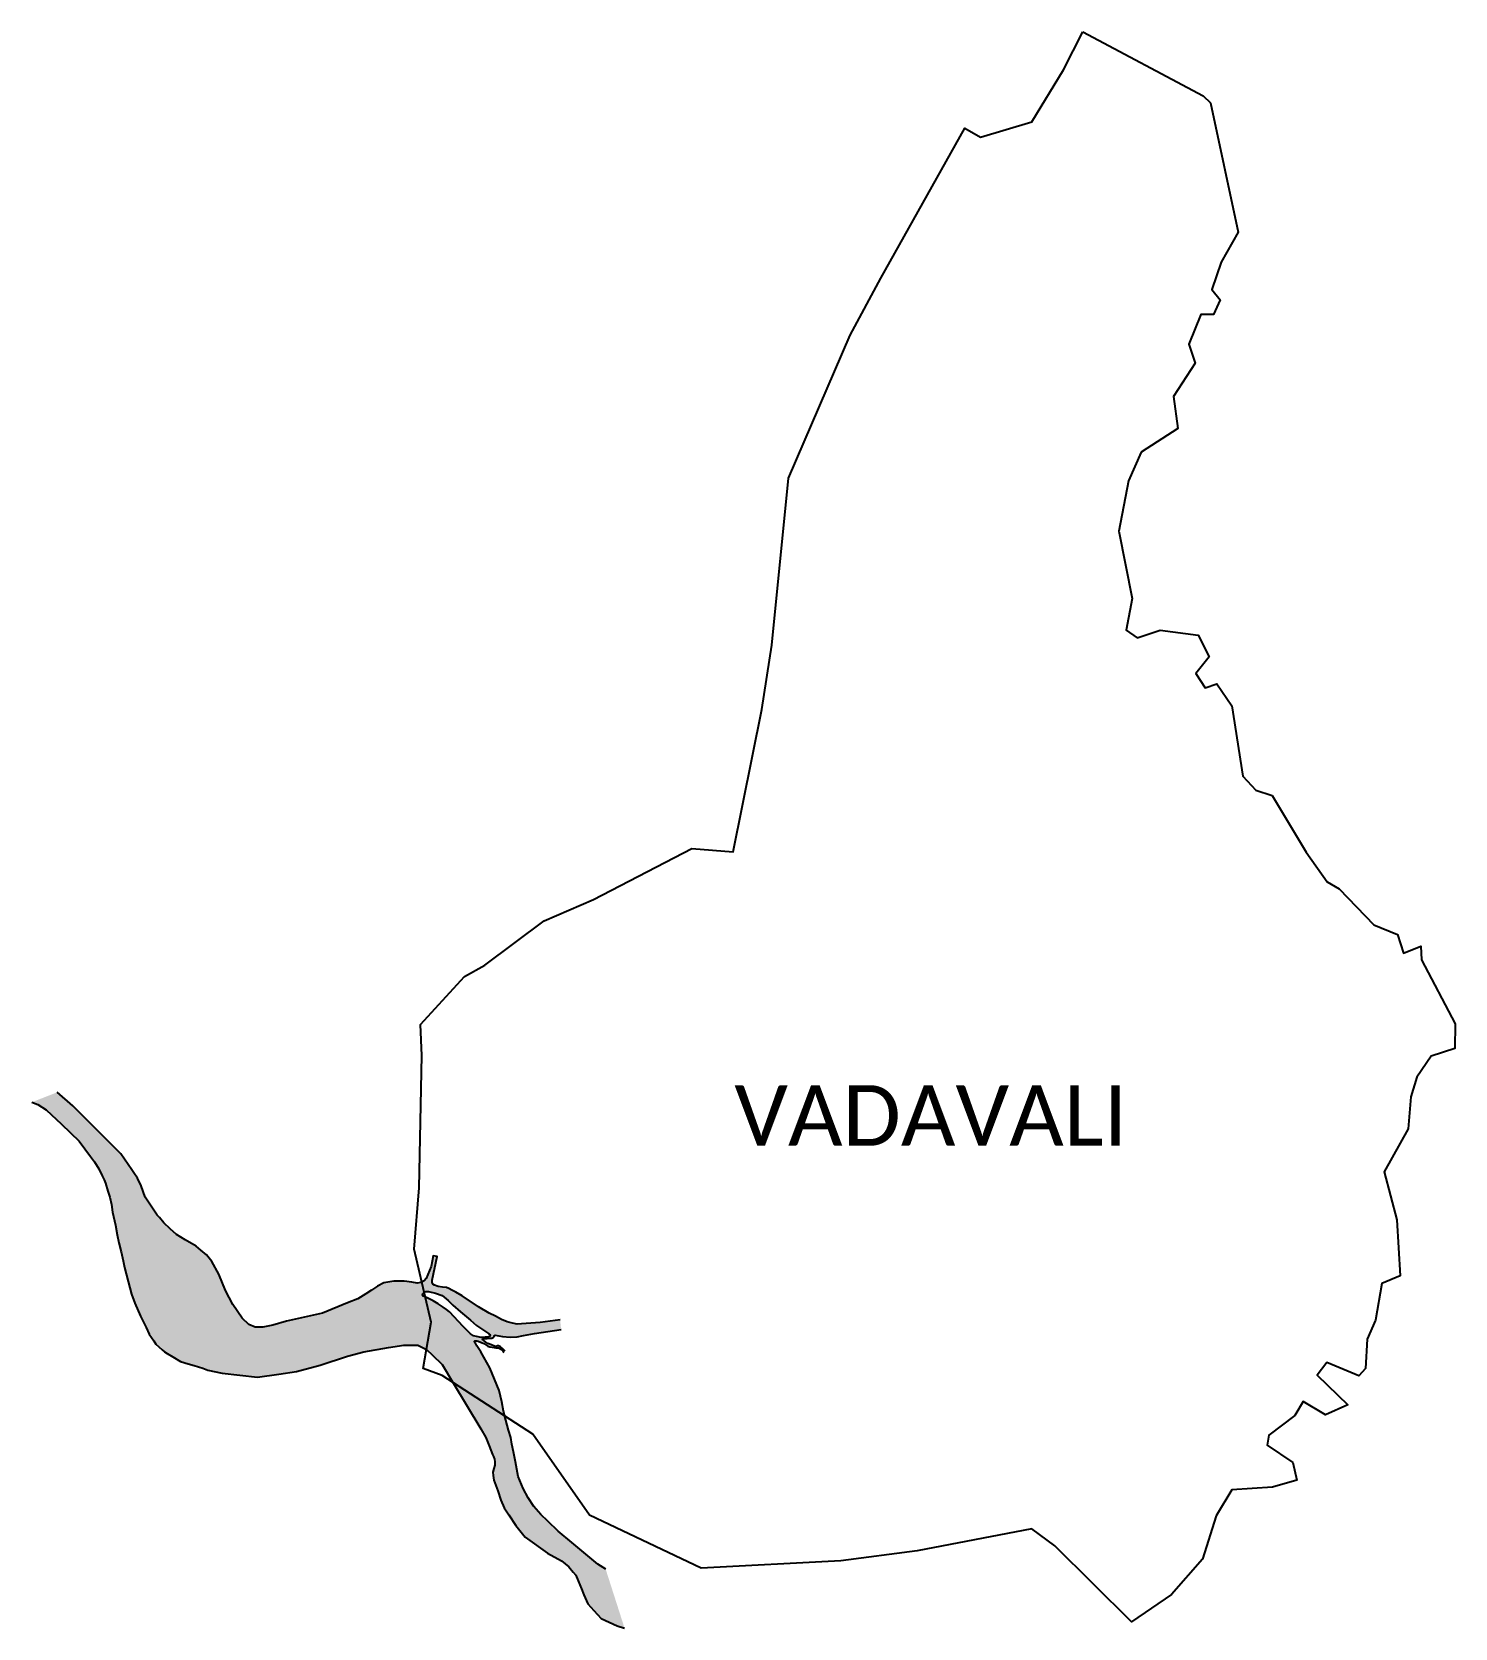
# Model space of a CAD drawing. Header units: metres. Extents: x 286015 to 289535, y 2012148 to 2016097.
import ezdxf

# ---------------------------------------------------------------- set-up
doc = ezdxf.new("R2010")
doc.units = ezdxf.units.M
doc.header["$MEASUREMENT"] = 0
for name, color, linetype in [('CREEK', 132, 'Continuous'), ('village', 3, 'Continuous'), ('VILLAGE NAME', 250, 'Continuous')]:
    doc.layers.add(name, color=color, linetype=linetype)
doc.styles.get("Standard").update_dxf_attribs({"font": 'simplex.shx'})

msp = doc.modelspace()

# ---------------------------------------------------------------- hatches: boundary and pattern name
at = {"layer": 'CREEK'}
h = msp.add_hatch(dxfattribs=at)
h.set_pattern_fill('DASH', color=256)
h.set_pattern_definition([(0, (0, 0), (3.175, 3.175), [3.175, -3.175])])
h.paths.add_polyline_path([(286897.2, 2012842.2), (286934.9, 2012848.4), (286969.9, 2012848.4), (286990.9, 2012837.6), (287005.1, 2012824.1), (287030, 2012800.8), (287058.1, 2012753.2), (287089.1, 2012701.1), (287125.1, 2012641.4), (287138, 2012620), (287146.2, 2012599.3), (287154.7, 2012577.7), (287157.1, 2012573.1), (287158.9, 2012566.5), (287160, 2012559.8), (287160, 2012551.6), (287157.6, 2012543), (287154.9, 2012533.7), (287155.8, 2012525.4), (287158, 2012514.5), (287162.8, 2012500.7), (287167.3, 2012487.7), (287175, 2012464.4), (287183.6, 2012445.9), (287194.9, 2012428.2), (287211.9, 2012401.8), (287235.5, 2012373.6), (287290.6, 2012333.6), (287324.8, 2012314.7), (287342.8, 2012299.7), (287354.2, 2012286.4), (287360.3, 2012279.4), (287366.1, 2012265.5), (287374.4, 2012245.6), (287380.6, 2012230.9), (287390.1, 2012208.4), (287405, 2012192), (287423.3, 2012171.7), (287442.6, 2012162.9), (287462.5, 2012153.7), (287480.9, 2012148.3), (287434.3, 2012293.8), (287414.8, 2012306.7), (287350.5, 2012360), (287316.6, 2012388), (287291.5, 2012412.6), (287274.2, 2012429.5), (287256.3, 2012449.5), (287242.4, 2012470.2), (287229.8, 2012494), (287218.2, 2012523.6), (287210.9, 2012559.7), (287206, 2012584.2), (287202.3, 2012603.5), (287199.3, 2012619.5), (287194.2, 2012638.3), (287187.7, 2012662.3), (287181.7, 2012684.9), (287177.4, 2012708.4), (287170.9, 2012735.8), (287158.9, 2012764), (287147.7, 2012792.3), (287125.3, 2012832), (287115.2, 2012846.4), (287111.9, 2012852.9), (287109.8, 2012857.5), (287110.7, 2012858.7), (287112.2, 2012859.3), (287116, 2012859.3), (287119.2, 2012858.4), (287128.9, 2012854.1), (287133, 2012852.3), (287142.9, 2012846.1), (287148, 2012844.5), (287153.9, 2012843.4), (287158.6, 2012842.5), (287162.9, 2012841.7), (287164.3, 2012841.7), (287165.9, 2012841.7), (287167.4, 2012841.7), (287169.2, 2012841.3), (287170.7, 2012840.7), (287175.1, 2012838), (287179.7, 2012834.1), (287181.6, 2012832.1), (287182.9, 2012830.7), (287185.1, 2012833), (287183.9, 2012834.9), (287179.6, 2012839.4), (287174.5, 2012843.8), (287171.2, 2012845.6), (287169, 2012846.2), (287167.1, 2012846.2), (287165.3, 2012845.7), (287163.6, 2012845.3), (287161, 2012845.3), (287159.1, 2012845.8), (287151.7, 2012849.1), (287142.8, 2012852.7), (287138, 2012855.5), (287132.2, 2012860.3), (287129.6, 2012862.3), (287128.7, 2012862.9), (287129.6, 2012864.1), (287133.7, 2012864.5), (287141.1, 2012864.5), (287148.6, 2012865.2), (287153, 2012865.9), (287154.7, 2012866.6), (287156, 2012867.5), (287158.2, 2012870.6), (287159.4, 2012872.2), (287161, 2012872.9), (287178.8, 2012869.8), (287197.7, 2012867.7), (287215.5, 2012869.2), (287231, 2012871.9), (287258.6, 2012876.8), (287324, 2012886.7), (287321.6, 2012911.1), (287272.6, 2012904.3), (287226.1, 2012900.9), (287215.6, 2012899.9), (287203.6, 2012902.9), (287190.8, 2012906.2), (287176.5, 2012912), (287161.4, 2012919.7), (287145.8, 2012927.5), (287120.1, 2012942.9), (287079.1, 2012970), (287063.7, 2012979.4), (287053.9, 2012984), (287046.7, 2012988.3), (287040.2, 2012990.7), (287030.7, 2012991.9), (287020, 2012993.1), (287011, 2012996.5), (287006.9, 2012999.2), (287004.9, 2013001.8), (287004.9, 2013004.4), (287004.9, 2013009.2), (287017.1, 2013067.5), (287007.7, 2013069), (287002.5, 2013042.7), (286990.5, 2013012.9), (286985.3, 2013007.3), (286977.1, 2013003.1), (286968.3, 2013001.9), (286954.7, 2013003.8), (286936.1, 2013006.4), (286910.6, 2013006.4), (286885.2, 2013002.3), (286870, 2012993.9), (286855.3, 2012984.6), (286841.2, 2012975.6), (286821.4, 2012963), (286795.8, 2012952.6), (286733.6, 2012927.5), (286644.5, 2012907.8), (286611.2, 2012897.7), (286586.7, 2012892.9), (286567.3, 2012892.9), (286551.6, 2012899.7), (286534.9, 2012915.4), (286512, 2012948.5), (286493.6, 2012983.8), (286477.4, 2013024.3), (286460.5, 2013055.3), (286447, 2013071.8), (286433, 2013083.5), (286421.5, 2013093), (286394.6, 2013109), (286372.5, 2013122.2), (286356.9, 2013135.8), (286341.8, 2013150.7), (286330.4, 2013163.8), (286325.3, 2013169.7), (286295, 2013214.1), (286285.1, 2013242.8), (286276.3, 2013261.7), (286267.1, 2013275), (286262, 2013282.4), (286234.9, 2013321.4), (286191.3, 2013365.3), (286116.8, 2013440.4), (286077.9, 2013473.9), (286015.3, 2013449.4), (286029.6, 2013443.6), (286050.6, 2013430.7), (286088.5, 2013394.6), (286132.2, 2013353.1), (286159.9, 2013315.3), (286170.1, 2013301.4), (286180.8, 2013284.5), (286189.2, 2013267.5), (286194.1, 2013257.6), (286197.5, 2013249.1), (286203.4, 2013229.5), (286208, 2013214), (286212, 2013196.4), (286214.8, 2013177.3), (286222.2, 2013144.9), (286225.9, 2013121.4), (286230.6, 2013101), (286235.7, 2013078.9), (286240.8, 2013056.9), (286244.5, 2013040.7), (286253.6, 2013006.1), (286261.9, 2012974.6), (286269.7, 2012952.3), (286283.9, 2012920.1), (286297.4, 2012892.3), (286305.5, 2012875.6), (286316.4, 2012859.2), (286321.9, 2012850.8), (286329.1, 2012844.3), (286337.3, 2012836.9), (286343.4, 2012831.4), (286349.9, 2012827.6), (286363.5, 2012819.6), (286383, 2012808.1), (286401.6, 2012802.3), (286416.4, 2012797.7), (286438, 2012791), (286450, 2012786.8), (286485.9, 2012779.3), (286529.4, 2012774.3), (286573.2, 2012769.3), (286625.5, 2012776.6), (286670, 2012782.9), (286728, 2012798.6), (286795.8, 2012821.1), (286835.8, 2012832.1)])
h.paths.add_polyline_path([(286981.6, 2012972.9), (286982.4, 2012975.6), (286985.2, 2012979.2), (286989.6, 2012981.4), (286995.9, 2012981.4), (287013.2, 2012976.6), (287030.1, 2012970.9), (287044.3, 2012959), (287056.3, 2012947.4), (287075.4, 2012931), (287100.1, 2012909.8), (287115.1, 2012896.9), (287144.4, 2012877.3), (287146.2, 2012875.9), (287147.7, 2012874.4), (287148.2, 2012872.3), (287147.8, 2012870.7), (287146.8, 2012869.8), (287145.8, 2012869.1), (287144.6, 2012868.7), (287141.6, 2012868.3), (287136.4, 2012867.7), (287126.6, 2012867.5), (287114.5, 2012869.4), (287107.2, 2012871.5), (287099.9, 2012876), (287081.6, 2012894.5), (287047.9, 2012930.6), (287040.5, 2012936.4), (287032.6, 2012942.5), (287020, 2012950.2), (287007.8, 2012957.7), (286991, 2012965.8), (286982.8, 2012969.8)], flags=16)

# ---------------------------------------------------------------- linework, layer by layer
at = {"layer": 'CREEK', "flags": 128}
for points in [[(286015.3, 2013449.4), (286029.6, 2013443.6), (286050.6, 2013430.7), (286088.5, 2013394.6), (286132.2, 2013353.1), (286159.9, 2013315.3), (286170.1, 2013301.4), (286180.8, 2013284.5), (286189.2, 2013267.5), (286194.1, 2013257.6), (286197.5, 2013249.1), (286203.4, 2013229.5), (286208, 2013214), (286212, 2013196.4), (286214.8, 2013177.3), (286222.2, 2013144.9), (286225.9, 2013121.4), (286230.6, 2013101), (286235.7, 2013078.9), (286240.8, 2013056.9), (286244.5, 2013040.7), (286253.6, 2013006.1), (286261.9, 2012974.6), (286269.7, 2012952.3), (286283.9, 2012920.1), (286297.4, 2012892.3), (286305.5, 2012875.6), (286316.4, 2012859.2), (286321.9, 2012850.8), (286329.1, 2012844.3), (286337.3, 2012836.9), (286343.4, 2012831.4), (286349.9, 2012827.6), (286363.5, 2012819.6), (286383, 2012808.1), (286401.6, 2012802.3), (286416.4, 2012797.7), (286438, 2012791), (286450, 2012786.8), (286485.9, 2012779.3), (286529.4, 2012774.3), (286573.2, 2012769.3), (286625.5, 2012776.6), (286670, 2012782.9), (286728, 2012798.6), (286795.8, 2012821.1), (286835.8, 2012832.1), (286897.2, 2012842.2), (286934.9, 2012848.4), (286969.9, 2012848.4), (286990.9, 2012837.6), (287005.1, 2012824.1), (287030, 2012800.8), (287058.1, 2012753.2), (287089.1, 2012701.1), (287125.1, 2012641.4), (287138, 2012620), (287146.2, 2012599.3), (287154.7, 2012577.7), (287157.1, 2012573.1), (287158.9, 2012566.5), (287160, 2012559.8), (287160, 2012551.6), (287157.6, 2012543), (287154.9, 2012533.7), (287155.8, 2012525.4), (287158, 2012514.5), (287162.8, 2012500.7), (287167.3, 2012487.7), (287175, 2012464.4), (287183.6, 2012445.9), (287194.9, 2012428.2), (287211.9, 2012401.8), (287235.5, 2012373.6), (287290.6, 2012333.6), (287324.8, 2012314.7), (287342.8, 2012299.7), (287354.2, 2012286.4), (287360.3, 2012279.4), (287366.1, 2012265.5), (287374.4, 2012245.6), (287380.6, 2012230.9), (287390.1, 2012208.4), (287405, 2012192), (287423.3, 2012171.7), (287442.6, 2012162.9), (287462.5, 2012153.7), (287480.9, 2012148.3)], [(287321.6, 2012911.1), (287272.6, 2012904.3), (287226.1, 2012900.9), (287215.6, 2012899.9), (287203.6, 2012902.9), (287190.8, 2012906.2), (287176.5, 2012912), (287161.4, 2012919.7), (287145.8, 2012927.5), (287120.1, 2012942.9), (287079.1, 2012970), (287063.7, 2012979.4), (287053.9, 2012984), (287046.7, 2012988.3), (287040.2, 2012990.7), (287030.7, 2012991.9), (287020, 2012993.1), (287011, 2012996.5), (287006.9, 2012999.2), (287004.9, 2013001.8), (287004.9, 2013004.4), (287004.9, 2013009.2), (287017.1, 2013067.5), (287007.7, 2013069), (287007.7, 2013069), (287002.5, 2013042.7), (286990.5, 2013012.9), (286985.3, 2013007.3), (286977.1, 2013003.1), (286968.3, 2013001.9), (286954.7, 2013003.8), (286936.1, 2013006.4), (286910.6, 2013006.4), (286885.2, 2013002.3), (286870, 2012993.9), (286855.3, 2012984.6), (286841.2, 2012975.6), (286821.4, 2012963), (286795.8, 2012952.6), (286733.6, 2012927.5), (286644.5, 2012907.8), (286611.2, 2012897.7), (286586.7, 2012892.9), (286567.3, 2012892.9), (286551.6, 2012899.7), (286534.9, 2012915.4), (286512, 2012948.5), (286493.6, 2012983.8), (286477.4, 2013024.3), (286460.5, 2013055.3), (286447, 2013071.8), (286433, 2013083.5), (286421.5, 2013093), (286394.6, 2013109), (286372.5, 2013122.2), (286356.9, 2013135.8), (286341.8, 2013150.7), (286330.4, 2013163.8), (286325.3, 2013169.7), (286295, 2013214.1), (286285.1, 2013242.8), (286276.3, 2013261.7), (286267.1, 2013275), (286262, 2013282.4), (286234.9, 2013321.4), (286191.3, 2013365.3), (286116.8, 2013440.4), (286077.9, 2013473.9)], [(287170.9, 2012735.8), (287158.9, 2012764), (287147.7, 2012792.3), (287125.3, 2012832), (287115.2, 2012846.4), (287111.9, 2012852.9), (287110.1, 2012856.9), (287110.1, 2012857.9), (287110.7, 2012858.7), (287112.2, 2012859.3), (287116, 2012859.3), (287119.2, 2012858.4), (287128.9, 2012854.1), (287133, 2012852.3), (287142.9, 2012846.1), (287148, 2012844.5), (287153.9, 2012843.4), (287158.6, 2012842.5), (287162.9, 2012841.7), (287164.3, 2012841.7), (287165.9, 2012841.7), (287167.4, 2012841.7), (287169.2, 2012841.3), (287170.7, 2012840.7), (287175.1, 2012838), (287179.7, 2012834.1), (287181.6, 2012832.1), (287182.9, 2012830.7)], [(287185.1, 2012833), (287183.9, 2012834.9), (287179.6, 2012839.4), (287174.5, 2012843.8), (287171.2, 2012845.6), (287169, 2012846.2), (287167.1, 2012846.2), (287165.3, 2012845.7), (287163.6, 2012845.3), (287161, 2012845.3), (287159.1, 2012845.8), (287151.7, 2012849.1), (287142.8, 2012852.7), (287138, 2012855.5), (287132.2, 2012860.3), (287129.6, 2012862.3), (287129, 2012862.8), (287129, 2012863.2), (287129.3, 2012863.6), (287130.1, 2012864.2), (287133.7, 2012864.5), (287141.1, 2012864.5), (287148.6, 2012865.2), (287153, 2012865.9), (287154.7, 2012866.6), (287156, 2012867.5), (287158.2, 2012870.6), (287159.4, 2012872.2), (287161, 2012872.9), (287178.8, 2012869.8), (287197.7, 2012867.7), (287215.5, 2012869.2), (287231, 2012871.9), (287258.6, 2012876.8), (287324, 2012886.7)], [(287434.3, 2012293.8), (287414.8, 2012306.7), (287350.5, 2012360), (287316.6, 2012388), (287291.5, 2012412.6), (287274.2, 2012429.5), (287256.3, 2012449.5), (287242.4, 2012470.2), (287229.8, 2012494), (287218.2, 2012523.6), (287210.9, 2012559.7), (287206, 2012584.2), (287202.3, 2012603.5), (287199.3, 2012619.5), (287194.2, 2012638.3), (287187.7, 2012662.3), (287181.7, 2012684.9), (287177.4, 2012708.4), (287170.9, 2012735.8)]]:
    msp.add_lwpolyline(points, dxfattribs=at)
msp.add_lwpolyline([(287047.9, 2012930.6), (287040.5, 2012936.4), (287032.6, 2012942.5), (287020, 2012950.2), (287007.8, 2012957.7), (286991, 2012965.8), (286982.8, 2012969.8), (286981.6, 2012972.9), (286982.4, 2012975.6), (286985.2, 2012979.2), (286989.6, 2012981.4), (286995.9, 2012981.4), (287013.2, 2012976.6), (287030.1, 2012970.9), (287044.3, 2012959), (287056.3, 2012947.4), (287075.4, 2012931), (287100.1, 2012909.8), (287115.1, 2012896.9), (287144.4, 2012877.3), (287144.4, 2012877.3), (287146.2, 2012875.9), (287147.7, 2012874.4), (287148.2, 2012872.3), (287147.8, 2012870.7), (287146.8, 2012869.8), (287145.8, 2012869.1), (287144.6, 2012868.7), (287141.6, 2012868.3), (287136.4, 2012867.7), (287126.6, 2012867.5), (287114.5, 2012869.4), (287107.2, 2012871.5), (287099.9, 2012876), (287099.9, 2012876), (287081.6, 2012894.5)], close=True, dxfattribs=at)
at = {"layer": 'village', "color": 3, "true_color": 0x00ff00}
msp.add_polyline3d([(288614.5, 2016097.2, 0), (288912, 2015938.9, 0), (288930.4, 2015921.8, 0), (288998.5, 2015601.6, 0), (288956.1, 2015527.3, 0), (288933.6, 2015459.9, 0), (288953.6, 2015434, 0), (288937.3, 2015398.2, 0), (288905.8, 2015397.7, 0), (288876.6, 2015325.1, 0), (288892.1, 2015277.4, 0), (288838.8, 2015195.1, 0), (288849.1, 2015116.1, 0), (288758.4, 2015057.5, 0), (288727.6, 2014986.2, 0), (288703.3, 2014862.4, 0), (288736.4, 2014695.2, 0), (288721.2, 2014617.3, 0), (288748.3, 2014598.2, 0), (288805.9, 2014617.3, 0), (288899.4, 2014605, 0), (288927.1, 2014551.4, 0), (288894.2, 2014509.6, 0), (288917, 2014474.2, 0), (288945.8, 2014484.6, 0), (288982.8, 2014429.6, 0), (289010.3, 2014255.7, 0), (289042.4, 2014221.1, 0), (289082.5, 2014208.3, 0), (289166.4, 2014068, 0), (289218.4, 2013994.8, 0), (289248.3, 2013977, 0), (289334, 2013887.8, 0), (289392.9, 2013864.1, 0), (289407.2, 2013818.2, 0), (289450, 2013835.3, 0), (289451.7, 2013801.5, 0), (289534.9, 2013643.2, 0), (289534.1, 2013582.3, 0), (289476.1, 2013562.9, 0), (289440.7, 2013511.2, 0), (289425.4, 2013462.8, 0), (289419.3, 2013383.3, 0), (289359.5, 2013276.7, 0), (289391, 2013158.7, 0), (289399.5, 2013019.9, 0), (289353.4, 2013000.9, 0), (289338, 2012910, 0), (289317.8, 2012863.1, 0), (289313.4, 2012790.4, 0), (289296.9, 2012772.2, 0), (289217.8, 2012805, 0), (289194, 2012773.8, 0), (289269.7, 2012700.9, 0), (289214.7, 2012675.6, 0), (289158.9, 2012708.6, 0), (289138.9, 2012673.9, 0), (289074.1, 2012625.4, 0), (289070, 2012600.9, 0), (289133.3, 2012558, 0), (289143.2, 2012514.5, 0), (289083.1, 2012496.9, 0), (288983, 2012490, 0), (288944.5, 2012425.8, 0), (288909.9, 2012318.5, 0), (288833.3, 2012231.7, 0), (288734.7, 2012163.9, 0), (288544.9, 2012352.1, 0), (288488.6, 2012393.5, 0), (288204.4, 2012339.6, 0), (288015.8, 2012314.7, 0), (287670.6, 2012296.6, 0), (287393.9, 2012427.6, 0), (287253.9, 2012628, 0), (287030.1, 2012773.1, 0), (286982.7, 2012790.8, 0), (287002.9, 2012905.1, 0), (286960.7, 2013085.4, 0), (286972.9, 2013237.2, 0), (286979.5, 2013565.1, 0), (286976.1, 2013641.5, 0), (287085.2, 2013760, 0), (287135.3, 2013788.2, 0), (287282, 2013898.1, 0), (287404.1, 2013950.8, 0), (287647.2, 2014077.3, 0), (287749.2, 2014068.6, 0), (287820.1, 2014420.5, 0), (287845.4, 2014579.8, 0), (287886.2, 2014993.1, 0), (288039.3, 2015346.6, 0), (288114.5, 2015488.2, 0), (288322.4, 2015859.1, 0), (288361, 2015836.4, 0), (288488.4, 2015874.6, 0), (288566.2, 2016003.7, 0), (288614.5, 2016097.2, 0)], close=True, dxfattribs=at)

# ---------------------------------------------------------------- texts
at = {"layer": 'VILLAGE NAME', "insert": (287752.4, 2013491.4), "char_height": 150, "attachment_point": 1}
msp.add_mtext_dynamic_manual_height_columns('{\\fCalibri|b0|i0|c0|p34;VADAVALI}', width=1877.914, gutter_width=1, heights=[0], dxfattribs=at)

doc.saveas('drawing.dxf')
